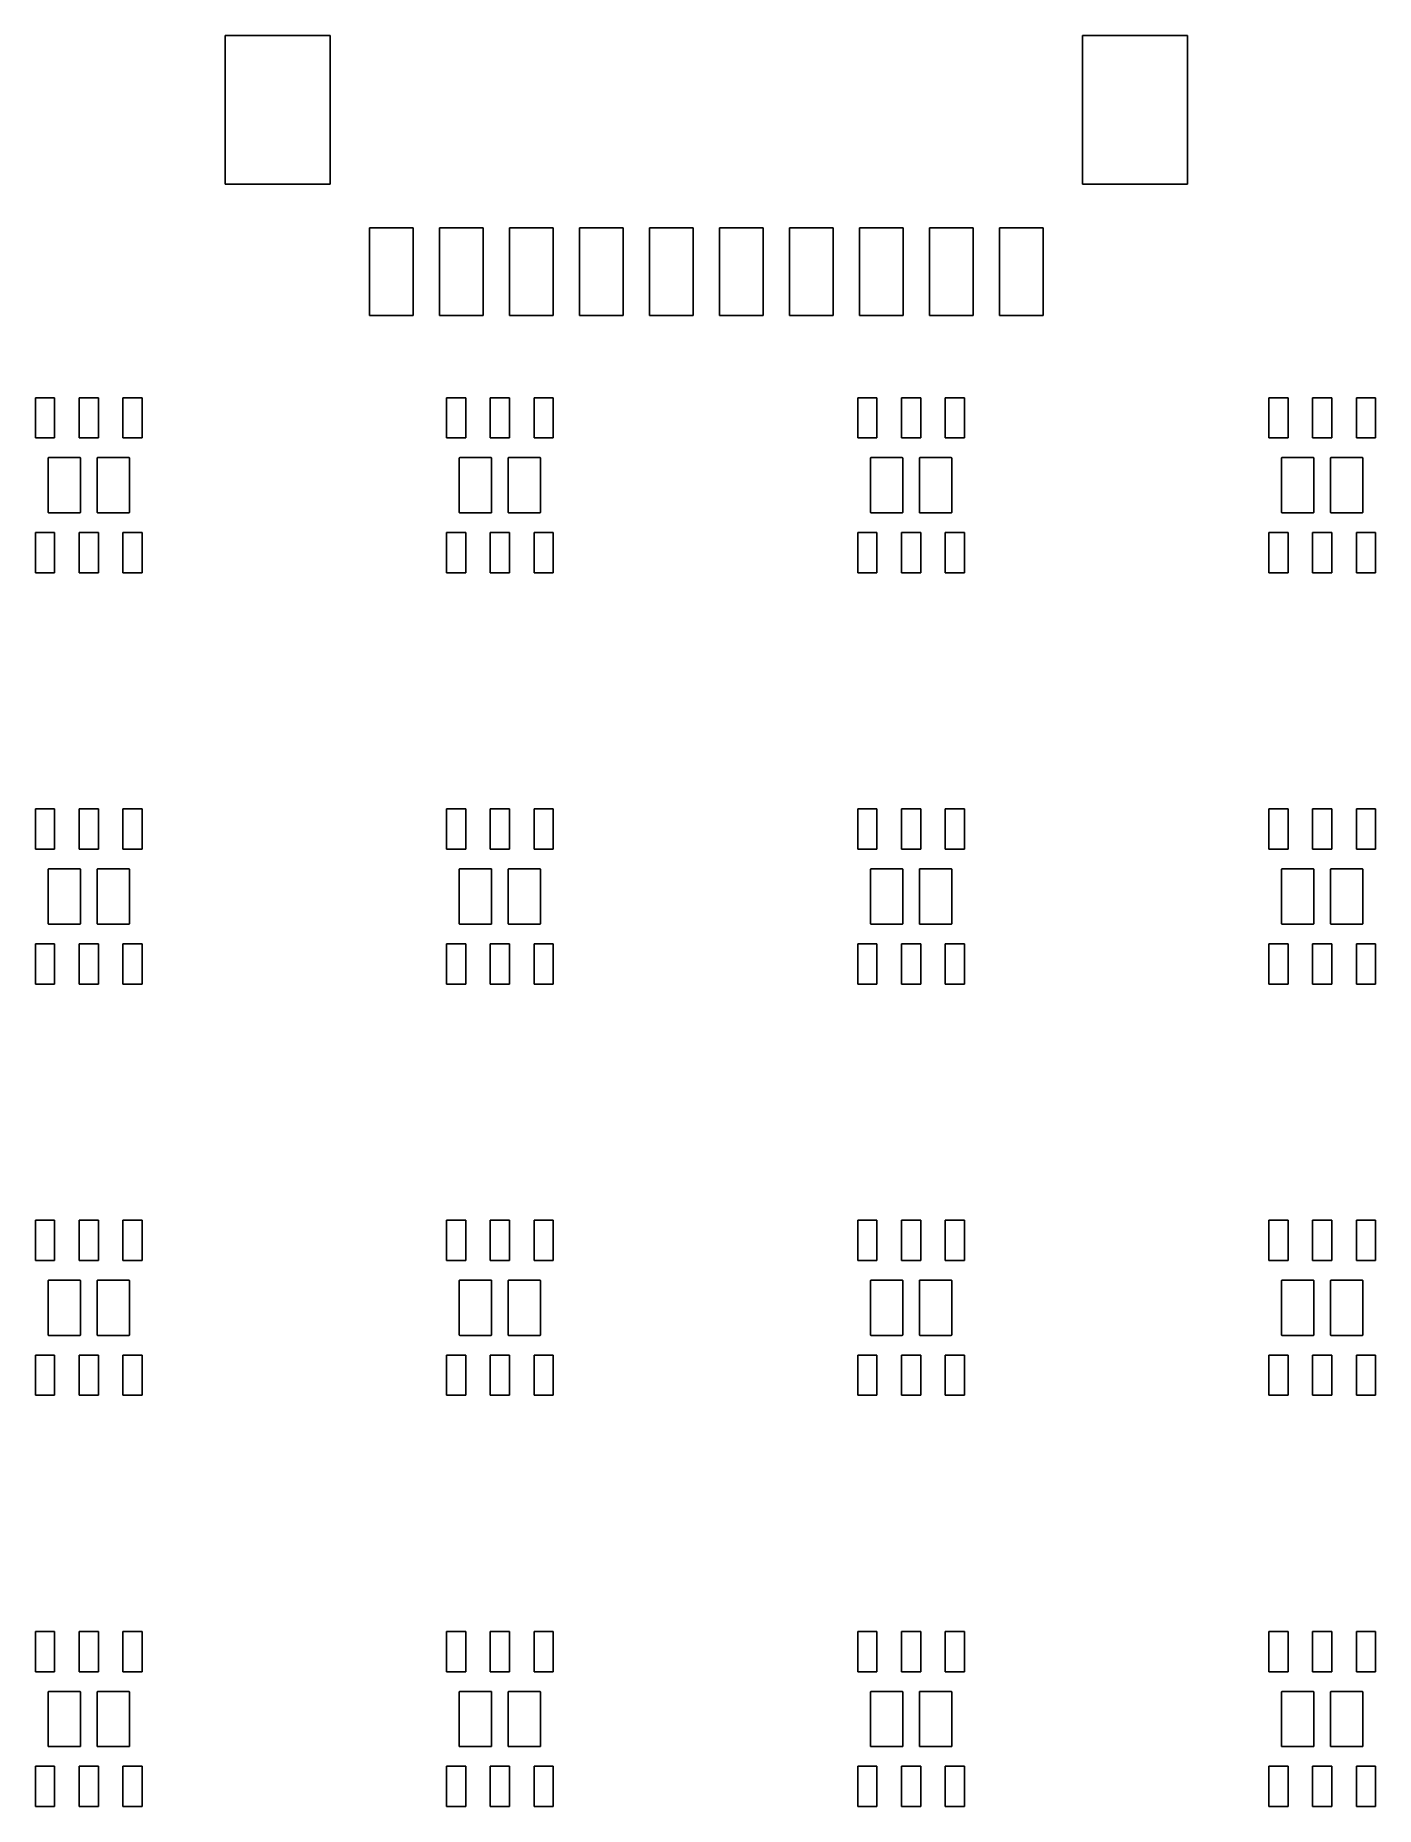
# Model space of a CAD drawing. Header units: inches. Extents: x 4.994 to 5.597, y -4.396 to -3.599.
import ezdxf

# ---------------------------------------------------------------- set-up
doc = ezdxf.new("R2010")
doc.units = ezdxf.units.IN
doc.header["$MEASUREMENT"] = 0
doc.layers.add('BLACK', color=250, linetype='CONTINUOUS')

msp = doc.modelspace()

# ---------------------------------------------------------------- linework, layer by layer
at = {"layer": 'BLACK', "linetype": 'CONTINUOUS'}
for p, q in [((5.07913, -3.66575), (5.07913, -3.59882)), ((5.07913, -3.59882), (5.12638, -3.59882)), ((5.12638, -3.59882), (5.12638, -3.66575)), ((5.46496, -3.66575), (5.46496, -3.59882)), ((5.46496, -3.59882), (5.5122, -3.59882)), ((5.5122, -3.59882), (5.5122, -3.66575)), ((5.12638, -3.66575), (5.07913, -3.66575)), ((5.5122, -3.66575), (5.46496, -3.66575)), ((5.14409, -3.7248), (5.14409, -3.68543)), ((5.14409, -3.68543), (5.16378, -3.68543)), ((5.16378, -3.68543), (5.16378, -3.7248)), ((5.17559, -3.7248), (5.17559, -3.68543)), ((5.17559, -3.68543), (5.19528, -3.68543)), ((5.19528, -3.68543), (5.19528, -3.7248)), ((5.20709, -3.7248), (5.20709, -3.68543)), ((5.20709, -3.68543), (5.22677, -3.68543)), ((5.22677, -3.68543), (5.22677, -3.7248)), ((5.23858, -3.7248), (5.23858, -3.68543)), ((5.23858, -3.68543), (5.25827, -3.68543)), ((5.25827, -3.68543), (5.25827, -3.7248)), ((5.27008, -3.7248), (5.27008, -3.68543)), ((5.27008, -3.68543), (5.28976, -3.68543)), ((5.28976, -3.68543), (5.28976, -3.7248)), ((5.30157, -3.7248), (5.30157, -3.68543)), ((5.30157, -3.68543), (5.32126, -3.68543)), ((5.32126, -3.68543), (5.32126, -3.7248)), ((5.33307, -3.7248), (5.33307, -3.68543)), ((5.33307, -3.68543), (5.35276, -3.68543)), ((5.35276, -3.68543), (5.35276, -3.7248)), ((5.36457, -3.7248), (5.36457, -3.68543)), ((5.36457, -3.68543), (5.38425, -3.68543)), ((5.38425, -3.68543), (5.38425, -3.7248)), ((5.39606, -3.7248), (5.39606, -3.68543)), ((5.39606, -3.68543), (5.41575, -3.68543)), ((5.41575, -3.68543), (5.41575, -3.7248)), ((5.42756, -3.7248), (5.42756, -3.68543)), ((5.42756, -3.68543), (5.44724, -3.68543)), ((5.44724, -3.68543), (5.44724, -3.7248)), ((5.16378, -3.7248), (5.14409, -3.7248)), ((5.19528, -3.7248), (5.17559, -3.7248)), ((5.22677, -3.7248), (5.20709, -3.7248)), ((5.25827, -3.7248), (5.23858, -3.7248)), ((5.28976, -3.7248), (5.27008, -3.7248)), ((5.32126, -3.7248), (5.30157, -3.7248)), ((5.35276, -3.7248), (5.33307, -3.7248)), ((5.38425, -3.7248), (5.36457, -3.7248)), ((5.41575, -3.7248), (5.39606, -3.7248)), ((5.44724, -3.7248), (5.42756, -3.7248)), ((4.9937, -3.77992), (4.9937, -3.76181)), ((4.9937, -3.76181), (5.00236, -3.76181)), ((5.00236, -3.76181), (5.00236, -3.77992)), ((5.01339, -3.77992), (5.01339, -3.76181)), ((5.01339, -3.76181), (5.02205, -3.76181)), ((5.02205, -3.76181), (5.02205, -3.77992)), ((5.03307, -3.77992), (5.03307, -3.76181)), ((5.03307, -3.76181), (5.04173, -3.76181)), ((5.04173, -3.76181), (5.04173, -3.77992)), ((5.17874, -3.77992), (5.17874, -3.76181)), ((5.17874, -3.76181), (5.1874, -3.76181)), ((5.1874, -3.76181), (5.1874, -3.77992)), ((5.19843, -3.77992), (5.19843, -3.76181)), ((5.19843, -3.76181), (5.20709, -3.76181)), ((5.20709, -3.76181), (5.20709, -3.77992)), ((5.21811, -3.77992), (5.21811, -3.76181)), ((5.21811, -3.76181), (5.22677, -3.76181)), ((5.22677, -3.76181), (5.22677, -3.77992)), ((5.36378, -3.77992), (5.36378, -3.76181)), ((5.36378, -3.76181), (5.37244, -3.76181)), ((5.37244, -3.76181), (5.37244, -3.77992)), ((5.38346, -3.77992), (5.38346, -3.76181)), ((5.38346, -3.76181), (5.39213, -3.76181)), ((5.39213, -3.76181), (5.39213, -3.77992)), ((5.40315, -3.77992), (5.40315, -3.76181)), ((5.40315, -3.76181), (5.41181, -3.76181)), ((5.41181, -3.76181), (5.41181, -3.77992)), ((5.54882, -3.77992), (5.54882, -3.76181)), ((5.54882, -3.76181), (5.55748, -3.76181)), ((5.55748, -3.76181), (5.55748, -3.77992)), ((5.5685, -3.77992), (5.5685, -3.76181)), ((5.5685, -3.76181), (5.57717, -3.76181)), ((5.57717, -3.76181), (5.57717, -3.77992)), ((5.58819, -3.77992), (5.58819, -3.76181)), ((5.58819, -3.76181), (5.59685, -3.76181)), ((5.59685, -3.76181), (5.59685, -3.77992)), ((5.00236, -3.77992), (4.9937, -3.77992)), ((5.02205, -3.77992), (5.01339, -3.77992)), ((5.04173, -3.77992), (5.03307, -3.77992)), ((5.1874, -3.77992), (5.17874, -3.77992)), ((5.20709, -3.77992), (5.19843, -3.77992)), ((5.22677, -3.77992), (5.21811, -3.77992)), ((5.37244, -3.77992), (5.36378, -3.77992)), ((5.39213, -3.77992), (5.38346, -3.77992)), ((5.41181, -3.77992), (5.40315, -3.77992)), ((5.55748, -3.77992), (5.54882, -3.77992)), ((5.57717, -3.77992), (5.5685, -3.77992)), ((5.59685, -3.77992), (5.58819, -3.77992)), ((4.99941, -3.78898), (4.99942, -3.7889)), ((4.99941, -3.81339), (4.99941, -3.78898)), ((4.99942, -3.7889), (4.99953, -3.78879)), ((4.99953, -3.78879), (4.99961, -3.78878)), ((4.99961, -3.78878), (5.01378, -3.78878)), ((5.01378, -3.78878), (5.01385, -3.78879)), ((5.01385, -3.78879), (5.01396, -3.7889)), ((5.01396, -3.7889), (5.01398, -3.78898)), ((5.01398, -3.78898), (5.01398, -3.81339)), ((5.02146, -3.78898), (5.02147, -3.7889)), ((5.02146, -3.81339), (5.02146, -3.78898)), ((5.02147, -3.7889), (5.02158, -3.78879)), ((5.02158, -3.78879), (5.02165, -3.78878)), ((5.02165, -3.78878), (5.03583, -3.78878)), ((5.03583, -3.78878), (5.0359, -3.78879)), ((5.0359, -3.78879), (5.03601, -3.7889)), ((5.03601, -3.7889), (5.03602, -3.78898)), ((5.03602, -3.78898), (5.03602, -3.81339)), ((5.18445, -3.78898), (5.18446, -3.7889)), ((5.18445, -3.81339), (5.18445, -3.78898)), ((5.18446, -3.7889), (5.18457, -3.78879)), ((5.18457, -3.78879), (5.18465, -3.78878)), ((5.18465, -3.78878), (5.19882, -3.78878)), ((5.19882, -3.78878), (5.19889, -3.78879)), ((5.19889, -3.78879), (5.199, -3.7889)), ((5.199, -3.7889), (5.19902, -3.78898)), ((5.19902, -3.78898), (5.19902, -3.81339)), ((5.2065, -3.78898), (5.20651, -3.7889)), ((5.2065, -3.81339), (5.2065, -3.78898)), ((5.20651, -3.7889), (5.20662, -3.78879)), ((5.20662, -3.78879), (5.20669, -3.78878)), ((5.20669, -3.78878), (5.22087, -3.78878)), ((5.22087, -3.78878), (5.22094, -3.78879)), ((5.22094, -3.78879), (5.22105, -3.7889)), ((5.22105, -3.7889), (5.22106, -3.78898)), ((5.22106, -3.78898), (5.22106, -3.81339)), ((5.36949, -3.78898), (5.3695, -3.7889)), ((5.36949, -3.81339), (5.36949, -3.78898)), ((5.3695, -3.7889), (5.36961, -3.78879)), ((5.36961, -3.78879), (5.36969, -3.78878)), ((5.36969, -3.78878), (5.38386, -3.78878)), ((5.38386, -3.78878), (5.38393, -3.78879)), ((5.38393, -3.78879), (5.38404, -3.7889)), ((5.38404, -3.7889), (5.38406, -3.78898)), ((5.38406, -3.78898), (5.38406, -3.81339)), ((5.39154, -3.78898), (5.39155, -3.7889)), ((5.39154, -3.81339), (5.39154, -3.78898)), ((5.39155, -3.7889), (5.39166, -3.78879)), ((5.39166, -3.78879), (5.39173, -3.78878)), ((5.39173, -3.78878), (5.40591, -3.78878)), ((5.40591, -3.78878), (5.40598, -3.78879)), ((5.40598, -3.78879), (5.40609, -3.7889)), ((5.40609, -3.7889), (5.4061, -3.78898)), ((5.4061, -3.78898), (5.4061, -3.81339)), ((5.55453, -3.78898), (5.55454, -3.7889)), ((5.55453, -3.81339), (5.55453, -3.78898)), ((5.55454, -3.7889), (5.55465, -3.78879)), ((5.55465, -3.78879), (5.55472, -3.78878)), ((5.55472, -3.78878), (5.5689, -3.78878)), ((5.5689, -3.78878), (5.56897, -3.78879)), ((5.56897, -3.78879), (5.56908, -3.7889)), ((5.56908, -3.7889), (5.56909, -3.78898)), ((5.56909, -3.78898), (5.56909, -3.81339)), ((5.57657, -3.78898), (5.57659, -3.7889)), ((5.57657, -3.81339), (5.57657, -3.78898)), ((5.57659, -3.7889), (5.5767, -3.78879)), ((5.5767, -3.78879), (5.57677, -3.78878)), ((5.57677, -3.78878), (5.59094, -3.78878)), ((5.59094, -3.78878), (5.59102, -3.78879)), ((5.59102, -3.78879), (5.59113, -3.7889)), ((5.59113, -3.7889), (5.59114, -3.78898)), ((5.59114, -3.78898), (5.59114, -3.81339)), ((4.99942, -3.81346), (4.99941, -3.81339)), ((4.99953, -3.81357), (4.99942, -3.81346)), ((4.99961, -3.81358), (4.99953, -3.81357)), ((5.01378, -3.81358), (4.99961, -3.81358)), ((5.01385, -3.81357), (5.01378, -3.81358)), ((5.01396, -3.81346), (5.01385, -3.81357)), ((5.01398, -3.81339), (5.01396, -3.81346)), ((5.02147, -3.81346), (5.02146, -3.81339)), ((5.02158, -3.81357), (5.02147, -3.81346)), ((5.02165, -3.81358), (5.02158, -3.81357)), ((5.03583, -3.81358), (5.02165, -3.81358)), ((5.0359, -3.81357), (5.03583, -3.81358)), ((5.03601, -3.81346), (5.0359, -3.81357)), ((5.03602, -3.81339), (5.03601, -3.81346)), ((5.18446, -3.81346), (5.18445, -3.81339)), ((5.18457, -3.81357), (5.18446, -3.81346)), ((5.18465, -3.81358), (5.18457, -3.81357)), ((5.19882, -3.81358), (5.18465, -3.81358)), ((5.19889, -3.81357), (5.19882, -3.81358)), ((5.199, -3.81346), (5.19889, -3.81357)), ((5.19902, -3.81339), (5.199, -3.81346)), ((5.20651, -3.81346), (5.2065, -3.81339)), ((5.20662, -3.81357), (5.20651, -3.81346)), ((5.20669, -3.81358), (5.20662, -3.81357)), ((5.22087, -3.81358), (5.20669, -3.81358)), ((5.22094, -3.81357), (5.22087, -3.81358)), ((5.22105, -3.81346), (5.22094, -3.81357)), ((5.22106, -3.81339), (5.22105, -3.81346)), ((5.3695, -3.81346), (5.36949, -3.81339)), ((5.36961, -3.81357), (5.3695, -3.81346)), ((5.36969, -3.81358), (5.36961, -3.81357)), ((5.38386, -3.81358), (5.36969, -3.81358)), ((5.38393, -3.81357), (5.38386, -3.81358)), ((5.38404, -3.81346), (5.38393, -3.81357)), ((5.38406, -3.81339), (5.38404, -3.81346)), ((5.39155, -3.81346), (5.39154, -3.81339)), ((5.39166, -3.81357), (5.39155, -3.81346)), ((5.39173, -3.81358), (5.39166, -3.81357)), ((5.40591, -3.81358), (5.39173, -3.81358)), ((5.40598, -3.81357), (5.40591, -3.81358)), ((5.40609, -3.81346), (5.40598, -3.81357)), ((5.4061, -3.81339), (5.40609, -3.81346)), ((5.55454, -3.81346), (5.55453, -3.81339)), ((5.55465, -3.81357), (5.55454, -3.81346)), ((5.55472, -3.81358), (5.55465, -3.81357)), ((5.5689, -3.81358), (5.55472, -3.81358)), ((5.56897, -3.81357), (5.5689, -3.81358)), ((5.56908, -3.81346), (5.56897, -3.81357)), ((5.56909, -3.81339), (5.56908, -3.81346)), ((5.57659, -3.81346), (5.57657, -3.81339)), ((5.5767, -3.81357), (5.57659, -3.81346)), ((5.57677, -3.81358), (5.5767, -3.81357)), ((5.59094, -3.81358), (5.57677, -3.81358)), ((5.59102, -3.81357), (5.59094, -3.81358)), ((5.59113, -3.81346), (5.59102, -3.81357)), ((5.59114, -3.81339), (5.59113, -3.81346)), ((4.9937, -3.84055), (4.9937, -3.82244)), ((4.9937, -3.82244), (5.00236, -3.82244)), ((5.00236, -3.82244), (5.00236, -3.84055)), ((5.01339, -3.84055), (5.01339, -3.82244)), ((5.01339, -3.82244), (5.02205, -3.82244)), ((5.02205, -3.82244), (5.02205, -3.84055)), ((5.03307, -3.84055), (5.03307, -3.82244)), ((5.03307, -3.82244), (5.04173, -3.82244)), ((5.04173, -3.82244), (5.04173, -3.84055)), ((5.17874, -3.84055), (5.17874, -3.82244)), ((5.17874, -3.82244), (5.1874, -3.82244)), ((5.1874, -3.82244), (5.1874, -3.84055)), ((5.19843, -3.84055), (5.19843, -3.82244)), ((5.19843, -3.82244), (5.20709, -3.82244)), ((5.20709, -3.82244), (5.20709, -3.84055)), ((5.21811, -3.84055), (5.21811, -3.82244)), ((5.21811, -3.82244), (5.22677, -3.82244)), ((5.22677, -3.82244), (5.22677, -3.84055)), ((5.36378, -3.84055), (5.36378, -3.82244)), ((5.36378, -3.82244), (5.37244, -3.82244)), ((5.37244, -3.82244), (5.37244, -3.84055)), ((5.38346, -3.84055), (5.38346, -3.82244)), ((5.38346, -3.82244), (5.39213, -3.82244)), ((5.39213, -3.82244), (5.39213, -3.84055)), ((5.40315, -3.84055), (5.40315, -3.82244)), ((5.40315, -3.82244), (5.41181, -3.82244)), ((5.41181, -3.82244), (5.41181, -3.84055)), ((5.54882, -3.84055), (5.54882, -3.82244)), ((5.54882, -3.82244), (5.55748, -3.82244)), ((5.55748, -3.82244), (5.55748, -3.84055)), ((5.5685, -3.84055), (5.5685, -3.82244)), ((5.5685, -3.82244), (5.57717, -3.82244)), ((5.57717, -3.82244), (5.57717, -3.84055)), ((5.58819, -3.84055), (5.58819, -3.82244)), ((5.58819, -3.82244), (5.59685, -3.82244)), ((5.59685, -3.82244), (5.59685, -3.84055)), ((5.00236, -3.84055), (4.9937, -3.84055)), ((5.02205, -3.84055), (5.01339, -3.84055)), ((5.04173, -3.84055), (5.03307, -3.84055)), ((5.1874, -3.84055), (5.17874, -3.84055)), ((5.20709, -3.84055), (5.19843, -3.84055)), ((5.22677, -3.84055), (5.21811, -3.84055)), ((5.37244, -3.84055), (5.36378, -3.84055)), ((5.39213, -3.84055), (5.38346, -3.84055)), ((5.41181, -3.84055), (5.40315, -3.84055)), ((5.55748, -3.84055), (5.54882, -3.84055)), ((5.57717, -3.84055), (5.5685, -3.84055)), ((5.59685, -3.84055), (5.58819, -3.84055)), ((4.9937, -3.96496), (4.9937, -3.94685)), ((4.9937, -3.94685), (5.00236, -3.94685)), ((5.00236, -3.94685), (5.00236, -3.96496)), ((5.01339, -3.96496), (5.01339, -3.94685)), ((5.01339, -3.94685), (5.02205, -3.94685)), ((5.02205, -3.94685), (5.02205, -3.96496)), ((5.03307, -3.96496), (5.03307, -3.94685)), ((5.03307, -3.94685), (5.04173, -3.94685)), ((5.04173, -3.94685), (5.04173, -3.96496)), ((5.17874, -3.96496), (5.17874, -3.94685)), ((5.17874, -3.94685), (5.1874, -3.94685)), ((5.1874, -3.94685), (5.1874, -3.96496)), ((5.19843, -3.96496), (5.19843, -3.94685)), ((5.19843, -3.94685), (5.20709, -3.94685)), ((5.20709, -3.94685), (5.20709, -3.96496)), ((5.21811, -3.96496), (5.21811, -3.94685)), ((5.21811, -3.94685), (5.22677, -3.94685)), ((5.22677, -3.94685), (5.22677, -3.96496)), ((5.36378, -3.96496), (5.36378, -3.94685)), ((5.36378, -3.94685), (5.37244, -3.94685)), ((5.37244, -3.94685), (5.37244, -3.96496)), ((5.38346, -3.96496), (5.38346, -3.94685)), ((5.38346, -3.94685), (5.39213, -3.94685)), ((5.39213, -3.94685), (5.39213, -3.96496)), ((5.40315, -3.96496), (5.40315, -3.94685)), ((5.40315, -3.94685), (5.41181, -3.94685)), ((5.41181, -3.94685), (5.41181, -3.96496)), ((5.54882, -3.96496), (5.54882, -3.94685)), ((5.54882, -3.94685), (5.55748, -3.94685)), ((5.55748, -3.94685), (5.55748, -3.96496)), ((5.5685, -3.96496), (5.5685, -3.94685)), ((5.5685, -3.94685), (5.57717, -3.94685)), ((5.57717, -3.94685), (5.57717, -3.96496)), ((5.58819, -3.96496), (5.58819, -3.94685)), ((5.58819, -3.94685), (5.59685, -3.94685)), ((5.59685, -3.94685), (5.59685, -3.96496)), ((5.00236, -3.96496), (4.9937, -3.96496)), ((5.02205, -3.96496), (5.01339, -3.96496)), ((5.04173, -3.96496), (5.03307, -3.96496)), ((5.1874, -3.96496), (5.17874, -3.96496)), ((5.20709, -3.96496), (5.19843, -3.96496)), ((5.22677, -3.96496), (5.21811, -3.96496)), ((5.37244, -3.96496), (5.36378, -3.96496)), ((5.39213, -3.96496), (5.38346, -3.96496)), ((5.41181, -3.96496), (5.40315, -3.96496)), ((5.55748, -3.96496), (5.54882, -3.96496)), ((5.57717, -3.96496), (5.5685, -3.96496)), ((5.59685, -3.96496), (5.58819, -3.96496)), ((4.99941, -3.97402), (4.99942, -3.97394)), ((4.99941, -3.99843), (4.99941, -3.97402)), ((4.99942, -3.97394), (4.99953, -3.97383)), ((4.99953, -3.97383), (4.99961, -3.97382)), ((4.99961, -3.97382), (5.01378, -3.97382)), ((5.01378, -3.97382), (5.01385, -3.97383)), ((5.01385, -3.97383), (5.01396, -3.97394)), ((5.01396, -3.97394), (5.01398, -3.97402)), ((5.01398, -3.97402), (5.01398, -3.99843)), ((5.02146, -3.97402), (5.02147, -3.97394)), ((5.02146, -3.99843), (5.02146, -3.97402)), ((5.02147, -3.97394), (5.02158, -3.97383)), ((5.02158, -3.97383), (5.02165, -3.97382)), ((5.02165, -3.97382), (5.03583, -3.97382)), ((5.03583, -3.97382), (5.0359, -3.97383)), ((5.0359, -3.97383), (5.03601, -3.97394)), ((5.03601, -3.97394), (5.03602, -3.97402)), ((5.03602, -3.97402), (5.03602, -3.99843)), ((5.18445, -3.97402), (5.18446, -3.97394)), ((5.18445, -3.99843), (5.18445, -3.97402)), ((5.18446, -3.97394), (5.18457, -3.97383)), ((5.18457, -3.97383), (5.18465, -3.97382)), ((5.18465, -3.97382), (5.19882, -3.97382)), ((5.19882, -3.97382), (5.19889, -3.97383)), ((5.19889, -3.97383), (5.199, -3.97394)), ((5.199, -3.97394), (5.19902, -3.97402)), ((5.19902, -3.97402), (5.19902, -3.99843)), ((5.2065, -3.97402), (5.20651, -3.97394)), ((5.2065, -3.99843), (5.2065, -3.97402)), ((5.20651, -3.97394), (5.20662, -3.97383)), ((5.20662, -3.97383), (5.20669, -3.97382)), ((5.20669, -3.97382), (5.22087, -3.97382)), ((5.22087, -3.97382), (5.22094, -3.97383)), ((5.22094, -3.97383), (5.22105, -3.97394)), ((5.22105, -3.97394), (5.22106, -3.97402)), ((5.22106, -3.97402), (5.22106, -3.99843)), ((5.36949, -3.97402), (5.3695, -3.97394)), ((5.36949, -3.99843), (5.36949, -3.97402)), ((5.3695, -3.97394), (5.36961, -3.97383)), ((5.36961, -3.97383), (5.36969, -3.97382)), ((5.36969, -3.97382), (5.38386, -3.97382)), ((5.38386, -3.97382), (5.38393, -3.97383)), ((5.38393, -3.97383), (5.38404, -3.97394)), ((5.38404, -3.97394), (5.38406, -3.97402)), ((5.38406, -3.97402), (5.38406, -3.99843)), ((5.39154, -3.97402), (5.39155, -3.97394)), ((5.39154, -3.99843), (5.39154, -3.97402)), ((5.39155, -3.97394), (5.39166, -3.97383)), ((5.39166, -3.97383), (5.39173, -3.97382)), ((5.39173, -3.97382), (5.40591, -3.97382)), ((5.40591, -3.97382), (5.40598, -3.97383)), ((5.40598, -3.97383), (5.40609, -3.97394)), ((5.40609, -3.97394), (5.4061, -3.97402)), ((5.4061, -3.97402), (5.4061, -3.99843)), ((5.55453, -3.97402), (5.55454, -3.97394)), ((5.55453, -3.99843), (5.55453, -3.97402)), ((5.55454, -3.97394), (5.55465, -3.97383)), ((5.55465, -3.97383), (5.55472, -3.97382)), ((5.55472, -3.97382), (5.5689, -3.97382)), ((5.5689, -3.97382), (5.56897, -3.97383)), ((5.56897, -3.97383), (5.56908, -3.97394)), ((5.56908, -3.97394), (5.56909, -3.97402)), ((5.56909, -3.97402), (5.56909, -3.99843)), ((5.57657, -3.97402), (5.57659, -3.97394)), ((5.57657, -3.99843), (5.57657, -3.97402)), ((5.57659, -3.97394), (5.5767, -3.97383)), ((5.5767, -3.97383), (5.57677, -3.97382)), ((5.57677, -3.97382), (5.59094, -3.97382)), ((5.59094, -3.97382), (5.59102, -3.97383)), ((5.59102, -3.97383), (5.59113, -3.97394)), ((5.59113, -3.97394), (5.59114, -3.97402)), ((5.59114, -3.97402), (5.59114, -3.99843)), ((4.99942, -3.9985), (4.99941, -3.99843)), ((4.99953, -3.99861), (4.99942, -3.9985)), ((4.99961, -3.99862), (4.99953, -3.99861)), ((5.01378, -3.99862), (4.99961, -3.99862)), ((5.01385, -3.99861), (5.01378, -3.99862)), ((5.01396, -3.9985), (5.01385, -3.99861)), ((5.01398, -3.99843), (5.01396, -3.9985)), ((5.02147, -3.9985), (5.02146, -3.99843)), ((5.02158, -3.99861), (5.02147, -3.9985)), ((5.02165, -3.99862), (5.02158, -3.99861)), ((5.03583, -3.99862), (5.02165, -3.99862)), ((5.0359, -3.99861), (5.03583, -3.99862)), ((5.03601, -3.9985), (5.0359, -3.99861)), ((5.03602, -3.99843), (5.03601, -3.9985)), ((5.18446, -3.9985), (5.18445, -3.99843)), ((5.18457, -3.99861), (5.18446, -3.9985)), ((5.18465, -3.99862), (5.18457, -3.99861)), ((5.19882, -3.99862), (5.18465, -3.99862)), ((5.19889, -3.99861), (5.19882, -3.99862)), ((5.199, -3.9985), (5.19889, -3.99861)), ((5.19902, -3.99843), (5.199, -3.9985)), ((5.20651, -3.9985), (5.2065, -3.99843)), ((5.20662, -3.99861), (5.20651, -3.9985)), ((5.20669, -3.99862), (5.20662, -3.99861)), ((5.22087, -3.99862), (5.20669, -3.99862)), ((5.22094, -3.99861), (5.22087, -3.99862)), ((5.22105, -3.9985), (5.22094, -3.99861)), ((5.22106, -3.99843), (5.22105, -3.9985)), ((5.3695, -3.9985), (5.36949, -3.99843)), ((5.36961, -3.99861), (5.3695, -3.9985)), ((5.36969, -3.99862), (5.36961, -3.99861)), ((5.38386, -3.99862), (5.36969, -3.99862)), ((5.38393, -3.99861), (5.38386, -3.99862)), ((5.38404, -3.9985), (5.38393, -3.99861)), ((5.38406, -3.99843), (5.38404, -3.9985)), ((5.39155, -3.9985), (5.39154, -3.99843)), ((5.39166, -3.99861), (5.39155, -3.9985)), ((5.39173, -3.99862), (5.39166, -3.99861)), ((5.40591, -3.99862), (5.39173, -3.99862)), ((5.40598, -3.99861), (5.40591, -3.99862)), ((5.40609, -3.9985), (5.40598, -3.99861)), ((5.4061, -3.99843), (5.40609, -3.9985)), ((5.55454, -3.9985), (5.55453, -3.99843)), ((5.55465, -3.99861), (5.55454, -3.9985)), ((5.55472, -3.99862), (5.55465, -3.99861)), ((5.5689, -3.99862), (5.55472, -3.99862)), ((5.56897, -3.99861), (5.5689, -3.99862)), ((5.56908, -3.9985), (5.56897, -3.99861)), ((5.56909, -3.99843), (5.56908, -3.9985)), ((5.57659, -3.9985), (5.57657, -3.99843)), ((5.5767, -3.99861), (5.57659, -3.9985)), ((5.57677, -3.99862), (5.5767, -3.99861)), ((5.59094, -3.99862), (5.57677, -3.99862)), ((5.59102, -3.99861), (5.59094, -3.99862)), ((5.59113, -3.9985), (5.59102, -3.99861)), ((5.59114, -3.99843), (5.59113, -3.9985)), ((4.9937, -4.02559), (4.9937, -4.00748)), ((4.9937, -4.00748), (5.00236, -4.00748)), ((5.00236, -4.00748), (5.00236, -4.02559)), ((5.01339, -4.02559), (5.01339, -4.00748)), ((5.01339, -4.00748), (5.02205, -4.00748)), ((5.02205, -4.00748), (5.02205, -4.02559)), ((5.03307, -4.02559), (5.03307, -4.00748)), ((5.03307, -4.00748), (5.04173, -4.00748)), ((5.04173, -4.00748), (5.04173, -4.02559)), ((5.17874, -4.02559), (5.17874, -4.00748)), ((5.17874, -4.00748), (5.1874, -4.00748)), ((5.1874, -4.00748), (5.1874, -4.02559)), ((5.19843, -4.02559), (5.19843, -4.00748)), ((5.19843, -4.00748), (5.20709, -4.00748)), ((5.20709, -4.00748), (5.20709, -4.02559)), ((5.21811, -4.02559), (5.21811, -4.00748)), ((5.21811, -4.00748), (5.22677, -4.00748)), ((5.22677, -4.00748), (5.22677, -4.02559)), ((5.36378, -4.02559), (5.36378, -4.00748)), ((5.36378, -4.00748), (5.37244, -4.00748)), ((5.37244, -4.00748), (5.37244, -4.02559)), ((5.38346, -4.02559), (5.38346, -4.00748)), ((5.38346, -4.00748), (5.39213, -4.00748)), ((5.39213, -4.00748), (5.39213, -4.02559)), ((5.40315, -4.02559), (5.40315, -4.00748)), ((5.40315, -4.00748), (5.41181, -4.00748)), ((5.41181, -4.00748), (5.41181, -4.02559)), ((5.54882, -4.02559), (5.54882, -4.00748)), ((5.54882, -4.00748), (5.55748, -4.00748)), ((5.55748, -4.00748), (5.55748, -4.02559)), ((5.5685, -4.02559), (5.5685, -4.00748)), ((5.5685, -4.00748), (5.57717, -4.00748)), ((5.57717, -4.00748), (5.57717, -4.02559)), ((5.58819, -4.02559), (5.58819, -4.00748)), ((5.58819, -4.00748), (5.59685, -4.00748)), ((5.59685, -4.00748), (5.59685, -4.02559)), ((5.00236, -4.02559), (4.9937, -4.02559)), ((5.02205, -4.02559), (5.01339, -4.02559)), ((5.04173, -4.02559), (5.03307, -4.02559)), ((5.1874, -4.02559), (5.17874, -4.02559)), ((5.20709, -4.02559), (5.19843, -4.02559)), ((5.22677, -4.02559), (5.21811, -4.02559)), ((5.37244, -4.02559), (5.36378, -4.02559)), ((5.39213, -4.02559), (5.38346, -4.02559)), ((5.41181, -4.02559), (5.40315, -4.02559)), ((5.55748, -4.02559), (5.54882, -4.02559)), ((5.57717, -4.02559), (5.5685, -4.02559)), ((5.59685, -4.02559), (5.58819, -4.02559)), ((4.9937, -4.15), (4.9937, -4.13189)), ((4.9937, -4.13189), (5.00236, -4.13189)), ((5.00236, -4.13189), (5.00236, -4.15)), ((5.01339, -4.15), (5.01339, -4.13189)), ((5.01339, -4.13189), (5.02205, -4.13189)), ((5.02205, -4.13189), (5.02205, -4.15)), ((5.03307, -4.15), (5.03307, -4.13189)), ((5.03307, -4.13189), (5.04173, -4.13189)), ((5.04173, -4.13189), (5.04173, -4.15)), ((5.17874, -4.15), (5.17874, -4.13189)), ((5.17874, -4.13189), (5.1874, -4.13189)), ((5.1874, -4.13189), (5.1874, -4.15)), ((5.19843, -4.15), (5.19843, -4.13189)), ((5.19843, -4.13189), (5.20709, -4.13189)), ((5.20709, -4.13189), (5.20709, -4.15)), ((5.21811, -4.15), (5.21811, -4.13189)), ((5.21811, -4.13189), (5.22677, -4.13189)), ((5.22677, -4.13189), (5.22677, -4.15)), ((5.36378, -4.15), (5.36378, -4.13189)), ((5.36378, -4.13189), (5.37244, -4.13189)), ((5.37244, -4.13189), (5.37244, -4.15)), ((5.38346, -4.15), (5.38346, -4.13189)), ((5.38346, -4.13189), (5.39213, -4.13189)), ((5.39213, -4.13189), (5.39213, -4.15)), ((5.40315, -4.15), (5.40315, -4.13189)), ((5.40315, -4.13189), (5.41181, -4.13189)), ((5.41181, -4.13189), (5.41181, -4.15)), ((5.54882, -4.15), (5.54882, -4.13189)), ((5.54882, -4.13189), (5.55748, -4.13189)), ((5.55748, -4.13189), (5.55748, -4.15)), ((5.5685, -4.15), (5.5685, -4.13189)), ((5.5685, -4.13189), (5.57717, -4.13189)), ((5.57717, -4.13189), (5.57717, -4.15)), ((5.58819, -4.15), (5.58819, -4.13189)), ((5.58819, -4.13189), (5.59685, -4.13189)), ((5.59685, -4.13189), (5.59685, -4.15)), ((5.00236, -4.15), (4.9937, -4.15)), ((5.02205, -4.15), (5.01339, -4.15)), ((5.04173, -4.15), (5.03307, -4.15)), ((5.1874, -4.15), (5.17874, -4.15)), ((5.20709, -4.15), (5.19843, -4.15)), ((5.22677, -4.15), (5.21811, -4.15)), ((5.37244, -4.15), (5.36378, -4.15)), ((5.39213, -4.15), (5.38346, -4.15)), ((5.41181, -4.15), (5.40315, -4.15)), ((5.55748, -4.15), (5.54882, -4.15)), ((5.57717, -4.15), (5.5685, -4.15)), ((5.59685, -4.15), (5.58819, -4.15)), ((4.99941, -4.15906), (4.99942, -4.15898)), ((4.99941, -4.18346), (4.99941, -4.15906)), ((4.99942, -4.15898), (4.99953, -4.15887)), ((4.99953, -4.15887), (4.99961, -4.15886)), ((4.99961, -4.15886), (5.01378, -4.15886)), ((5.01378, -4.15886), (5.01385, -4.15887)), ((5.01385, -4.15887), (5.01396, -4.15898)), ((5.01396, -4.15898), (5.01398, -4.15906)), ((5.01398, -4.15906), (5.01398, -4.18346)), ((5.02146, -4.15906), (5.02147, -4.15898)), ((5.02146, -4.18346), (5.02146, -4.15906)), ((5.02147, -4.15898), (5.02158, -4.15887)), ((5.02158, -4.15887), (5.02165, -4.15886)), ((5.02165, -4.15886), (5.03583, -4.15886)), ((5.03583, -4.15886), (5.0359, -4.15887)), ((5.0359, -4.15887), (5.03601, -4.15898)), ((5.03601, -4.15898), (5.03602, -4.15906)), ((5.03602, -4.15906), (5.03602, -4.18346)), ((5.18445, -4.15906), (5.18446, -4.15898)), ((5.18445, -4.18346), (5.18445, -4.15906)), ((5.18446, -4.15898), (5.18457, -4.15887)), ((5.18457, -4.15887), (5.18465, -4.15886)), ((5.18465, -4.15886), (5.19882, -4.15886)), ((5.19882, -4.15886), (5.19889, -4.15887)), ((5.19889, -4.15887), (5.199, -4.15898)), ((5.199, -4.15898), (5.19902, -4.15906)), ((5.19902, -4.15906), (5.19902, -4.18346)), ((5.2065, -4.15906), (5.20651, -4.15898)), ((5.2065, -4.18346), (5.2065, -4.15906)), ((5.20651, -4.15898), (5.20662, -4.15887)), ((5.20662, -4.15887), (5.20669, -4.15886)), ((5.20669, -4.15886), (5.22087, -4.15886)), ((5.22087, -4.15886), (5.22094, -4.15887)), ((5.22094, -4.15887), (5.22105, -4.15898)), ((5.22105, -4.15898), (5.22106, -4.15906)), ((5.22106, -4.15906), (5.22106, -4.18346)), ((5.36949, -4.15906), (5.3695, -4.15898)), ((5.36949, -4.18346), (5.36949, -4.15906)), ((5.3695, -4.15898), (5.36961, -4.15887)), ((5.36961, -4.15887), (5.36969, -4.15886)), ((5.36969, -4.15886), (5.38386, -4.15886)), ((5.38386, -4.15886), (5.38393, -4.15887)), ((5.38393, -4.15887), (5.38404, -4.15898)), ((5.38404, -4.15898), (5.38406, -4.15906)), ((5.38406, -4.15906), (5.38406, -4.18346)), ((5.39154, -4.15906), (5.39155, -4.15898)), ((5.39154, -4.18346), (5.39154, -4.15906)), ((5.39155, -4.15898), (5.39166, -4.15887)), ((5.39166, -4.15887), (5.39173, -4.15886)), ((5.39173, -4.15886), (5.40591, -4.15886)), ((5.40591, -4.15886), (5.40598, -4.15887)), ((5.40598, -4.15887), (5.40609, -4.15898)), ((5.40609, -4.15898), (5.4061, -4.15906)), ((5.4061, -4.15906), (5.4061, -4.18346)), ((5.55453, -4.15906), (5.55454, -4.15898)), ((5.55453, -4.18346), (5.55453, -4.15906)), ((5.55454, -4.15898), (5.55465, -4.15887)), ((5.55465, -4.15887), (5.55472, -4.15886)), ((5.55472, -4.15886), (5.5689, -4.15886)), ((5.5689, -4.15886), (5.56897, -4.15887)), ((5.56897, -4.15887), (5.56908, -4.15898)), ((5.56908, -4.15898), (5.56909, -4.15906)), ((5.56909, -4.15906), (5.56909, -4.18346)), ((5.57657, -4.15906), (5.57659, -4.15898)), ((5.57657, -4.18346), (5.57657, -4.15906)), ((5.57659, -4.15898), (5.5767, -4.15887)), ((5.5767, -4.15887), (5.57677, -4.15886)), ((5.57677, -4.15886), (5.59094, -4.15886)), ((5.59094, -4.15886), (5.59102, -4.15887)), ((5.59102, -4.15887), (5.59113, -4.15898)), ((5.59113, -4.15898), (5.59114, -4.15906)), ((5.59114, -4.15906), (5.59114, -4.18346)), ((4.99942, -4.18354), (4.99941, -4.18346)), ((4.99953, -4.18365), (4.99942, -4.18354)), ((4.99961, -4.18366), (4.99953, -4.18365)), ((5.01378, -4.18366), (4.99961, -4.18366)), ((5.01385, -4.18365), (5.01378, -4.18366)), ((5.01396, -4.18354), (5.01385, -4.18365)), ((5.01398, -4.18346), (5.01396, -4.18354)), ((5.02147, -4.18354), (5.02146, -4.18346)), ((5.02158, -4.18365), (5.02147, -4.18354)), ((5.02165, -4.18366), (5.02158, -4.18365)), ((5.03583, -4.18366), (5.02165, -4.18366)), ((5.0359, -4.18365), (5.03583, -4.18366)), ((5.03601, -4.18354), (5.0359, -4.18365)), ((5.03602, -4.18346), (5.03601, -4.18354)), ((5.18446, -4.18354), (5.18445, -4.18346)), ((5.18457, -4.18365), (5.18446, -4.18354)), ((5.18465, -4.18366), (5.18457, -4.18365)), ((5.19882, -4.18366), (5.18465, -4.18366)), ((5.19889, -4.18365), (5.19882, -4.18366)), ((5.199, -4.18354), (5.19889, -4.18365)), ((5.19902, -4.18346), (5.199, -4.18354)), ((5.20651, -4.18354), (5.2065, -4.18346)), ((5.20662, -4.18365), (5.20651, -4.18354)), ((5.20669, -4.18366), (5.20662, -4.18365)), ((5.22087, -4.18366), (5.20669, -4.18366)), ((5.22094, -4.18365), (5.22087, -4.18366)), ((5.22105, -4.18354), (5.22094, -4.18365)), ((5.22106, -4.18346), (5.22105, -4.18354)), ((5.3695, -4.18354), (5.36949, -4.18346)), ((5.36961, -4.18365), (5.3695, -4.18354)), ((5.36969, -4.18366), (5.36961, -4.18365)), ((5.38386, -4.18366), (5.36969, -4.18366)), ((5.38393, -4.18365), (5.38386, -4.18366)), ((5.38404, -4.18354), (5.38393, -4.18365)), ((5.38406, -4.18346), (5.38404, -4.18354)), ((5.39155, -4.18354), (5.39154, -4.18346)), ((5.39166, -4.18365), (5.39155, -4.18354)), ((5.39173, -4.18366), (5.39166, -4.18365)), ((5.40591, -4.18366), (5.39173, -4.18366)), ((5.40598, -4.18365), (5.40591, -4.18366)), ((5.40609, -4.18354), (5.40598, -4.18365)), ((5.4061, -4.18346), (5.40609, -4.18354)), ((5.55454, -4.18354), (5.55453, -4.18346)), ((5.55465, -4.18365), (5.55454, -4.18354)), ((5.55472, -4.18366), (5.55465, -4.18365)), ((5.5689, -4.18366), (5.55472, -4.18366)), ((5.56897, -4.18365), (5.5689, -4.18366)), ((5.56908, -4.18354), (5.56897, -4.18365)), ((5.56909, -4.18346), (5.56908, -4.18354)), ((5.57659, -4.18354), (5.57657, -4.18346)), ((5.5767, -4.18365), (5.57659, -4.18354)), ((5.57677, -4.18366), (5.5767, -4.18365)), ((5.59094, -4.18366), (5.57677, -4.18366)), ((5.59102, -4.18365), (5.59094, -4.18366)), ((5.59113, -4.18354), (5.59102, -4.18365)), ((5.59114, -4.18346), (5.59113, -4.18354)), ((4.9937, -4.21063), (4.9937, -4.19252)), ((4.9937, -4.19252), (5.00236, -4.19252)), ((5.00236, -4.19252), (5.00236, -4.21063)), ((5.01339, -4.21063), (5.01339, -4.19252)), ((5.01339, -4.19252), (5.02205, -4.19252)), ((5.02205, -4.19252), (5.02205, -4.21063)), ((5.03307, -4.21063), (5.03307, -4.19252)), ((5.03307, -4.19252), (5.04173, -4.19252)), ((5.04173, -4.19252), (5.04173, -4.21063)), ((5.17874, -4.21063), (5.17874, -4.19252)), ((5.17874, -4.19252), (5.1874, -4.19252)), ((5.1874, -4.19252), (5.1874, -4.21063)), ((5.19843, -4.21063), (5.19843, -4.19252)), ((5.19843, -4.19252), (5.20709, -4.19252)), ((5.20709, -4.19252), (5.20709, -4.21063)), ((5.21811, -4.21063), (5.21811, -4.19252)), ((5.21811, -4.19252), (5.22677, -4.19252)), ((5.22677, -4.19252), (5.22677, -4.21063)), ((5.36378, -4.21063), (5.36378, -4.19252)), ((5.36378, -4.19252), (5.37244, -4.19252)), ((5.37244, -4.19252), (5.37244, -4.21063)), ((5.38346, -4.21063), (5.38346, -4.19252)), ((5.38346, -4.19252), (5.39213, -4.19252)), ((5.39213, -4.19252), (5.39213, -4.21063)), ((5.40315, -4.21063), (5.40315, -4.19252)), ((5.40315, -4.19252), (5.41181, -4.19252)), ((5.41181, -4.19252), (5.41181, -4.21063)), ((5.54882, -4.21063), (5.54882, -4.19252)), ((5.54882, -4.19252), (5.55748, -4.19252)), ((5.55748, -4.19252), (5.55748, -4.21063)), ((5.5685, -4.21063), (5.5685, -4.19252)), ((5.5685, -4.19252), (5.57717, -4.19252)), ((5.57717, -4.19252), (5.57717, -4.21063)), ((5.58819, -4.21063), (5.58819, -4.19252)), ((5.58819, -4.19252), (5.59685, -4.19252)), ((5.59685, -4.19252), (5.59685, -4.21063)), ((5.00236, -4.21063), (4.9937, -4.21063)), ((5.02205, -4.21063), (5.01339, -4.21063)), ((5.04173, -4.21063), (5.03307, -4.21063)), ((5.1874, -4.21063), (5.17874, -4.21063)), ((5.20709, -4.21063), (5.19843, -4.21063)), ((5.22677, -4.21063), (5.21811, -4.21063)), ((5.37244, -4.21063), (5.36378, -4.21063)), ((5.39213, -4.21063), (5.38346, -4.21063)), ((5.41181, -4.21063), (5.40315, -4.21063)), ((5.55748, -4.21063), (5.54882, -4.21063)), ((5.57717, -4.21063), (5.5685, -4.21063)), ((5.59685, -4.21063), (5.58819, -4.21063)), ((4.9937, -4.33504), (4.9937, -4.31693)), ((4.9937, -4.31693), (5.00236, -4.31693)), ((5.00236, -4.31693), (5.00236, -4.33504)), ((5.01339, -4.33504), (5.01339, -4.31693)), ((5.01339, -4.31693), (5.02205, -4.31693)), ((5.02205, -4.31693), (5.02205, -4.33504)), ((5.03307, -4.33504), (5.03307, -4.31693)), ((5.03307, -4.31693), (5.04173, -4.31693)), ((5.04173, -4.31693), (5.04173, -4.33504)), ((5.17874, -4.33504), (5.17874, -4.31693)), ((5.17874, -4.31693), (5.1874, -4.31693)), ((5.1874, -4.31693), (5.1874, -4.33504)), ((5.19843, -4.33504), (5.19843, -4.31693)), ((5.19843, -4.31693), (5.20709, -4.31693)), ((5.20709, -4.31693), (5.20709, -4.33504)), ((5.21811, -4.33504), (5.21811, -4.31693)), ((5.21811, -4.31693), (5.22677, -4.31693)), ((5.22677, -4.31693), (5.22677, -4.33504)), ((5.36378, -4.33504), (5.36378, -4.31693)), ((5.36378, -4.31693), (5.37244, -4.31693)), ((5.37244, -4.31693), (5.37244, -4.33504)), ((5.38346, -4.33504), (5.38346, -4.31693)), ((5.38346, -4.31693), (5.39213, -4.31693)), ((5.39213, -4.31693), (5.39213, -4.33504)), ((5.40315, -4.33504), (5.40315, -4.31693)), ((5.40315, -4.31693), (5.41181, -4.31693)), ((5.41181, -4.31693), (5.41181, -4.33504)), ((5.54882, -4.33504), (5.54882, -4.31693)), ((5.54882, -4.31693), (5.55748, -4.31693)), ((5.55748, -4.31693), (5.55748, -4.33504)), ((5.5685, -4.33504), (5.5685, -4.31693)), ((5.5685, -4.31693), (5.57717, -4.31693)), ((5.57717, -4.31693), (5.57717, -4.33504)), ((5.58819, -4.33504), (5.58819, -4.31693)), ((5.58819, -4.31693), (5.59685, -4.31693)), ((5.59685, -4.31693), (5.59685, -4.33504)), ((5.00236, -4.33504), (4.9937, -4.33504)), ((5.02205, -4.33504), (5.01339, -4.33504)), ((5.04173, -4.33504), (5.03307, -4.33504)), ((5.1874, -4.33504), (5.17874, -4.33504)), ((5.20709, -4.33504), (5.19843, -4.33504)), ((5.22677, -4.33504), (5.21811, -4.33504)), ((5.37244, -4.33504), (5.36378, -4.33504)), ((5.39213, -4.33504), (5.38346, -4.33504)), ((5.41181, -4.33504), (5.40315, -4.33504)), ((5.55748, -4.33504), (5.54882, -4.33504)), ((5.57717, -4.33504), (5.5685, -4.33504)), ((5.59685, -4.33504), (5.58819, -4.33504)), ((4.99941, -4.34409), (4.99942, -4.34402)), ((4.99941, -4.3685), (4.99941, -4.34409)), ((4.99942, -4.34402), (4.99953, -4.34391)), ((4.99953, -4.34391), (4.99961, -4.3439)), ((4.99961, -4.3439), (5.01378, -4.3439)), ((5.01378, -4.3439), (5.01385, -4.34391)), ((5.01385, -4.34391), (5.01396, -4.34402)), ((5.01396, -4.34402), (5.01398, -4.34409)), ((5.01398, -4.34409), (5.01398, -4.3685)), ((5.02146, -4.34409), (5.02147, -4.34402)), ((5.02146, -4.3685), (5.02146, -4.34409)), ((5.02147, -4.34402), (5.02158, -4.34391)), ((5.02158, -4.34391), (5.02165, -4.3439)), ((5.02165, -4.3439), (5.03583, -4.3439)), ((5.03583, -4.3439), (5.0359, -4.34391)), ((5.0359, -4.34391), (5.03601, -4.34402)), ((5.03601, -4.34402), (5.03602, -4.34409)), ((5.03602, -4.34409), (5.03602, -4.3685)), ((5.18445, -4.34409), (5.18446, -4.34402)), ((5.18445, -4.3685), (5.18445, -4.34409)), ((5.18446, -4.34402), (5.18457, -4.34391)), ((5.18457, -4.34391), (5.18465, -4.3439)), ((5.18465, -4.3439), (5.19882, -4.3439)), ((5.19882, -4.3439), (5.19889, -4.34391)), ((5.19889, -4.34391), (5.199, -4.34402)), ((5.199, -4.34402), (5.19902, -4.34409)), ((5.19902, -4.34409), (5.19902, -4.3685)), ((5.2065, -4.34409), (5.20651, -4.34402)), ((5.2065, -4.3685), (5.2065, -4.34409)), ((5.20651, -4.34402), (5.20662, -4.34391)), ((5.20662, -4.34391), (5.20669, -4.3439)), ((5.20669, -4.3439), (5.22087, -4.3439)), ((5.22087, -4.3439), (5.22094, -4.34391)), ((5.22094, -4.34391), (5.22105, -4.34402)), ((5.22105, -4.34402), (5.22106, -4.34409)), ((5.22106, -4.34409), (5.22106, -4.3685)), ((5.36949, -4.34409), (5.3695, -4.34402)), ((5.36949, -4.3685), (5.36949, -4.34409)), ((5.3695, -4.34402), (5.36961, -4.34391)), ((5.36961, -4.34391), (5.36969, -4.3439)), ((5.36969, -4.3439), (5.38386, -4.3439)), ((5.38386, -4.3439), (5.38393, -4.34391)), ((5.38393, -4.34391), (5.38404, -4.34402)), ((5.38404, -4.34402), (5.38406, -4.34409)), ((5.38406, -4.34409), (5.38406, -4.3685)), ((5.39154, -4.34409), (5.39155, -4.34402)), ((5.39154, -4.3685), (5.39154, -4.34409)), ((5.39155, -4.34402), (5.39166, -4.34391)), ((5.39166, -4.34391), (5.39173, -4.3439)), ((5.39173, -4.3439), (5.40591, -4.3439)), ((5.40591, -4.3439), (5.40598, -4.34391)), ((5.40598, -4.34391), (5.40609, -4.34402)), ((5.40609, -4.34402), (5.4061, -4.34409)), ((5.4061, -4.34409), (5.4061, -4.3685)), ((5.55453, -4.34409), (5.55454, -4.34402)), ((5.55453, -4.3685), (5.55453, -4.34409)), ((5.55454, -4.34402), (5.55465, -4.34391)), ((5.55465, -4.34391), (5.55472, -4.3439)), ((5.55472, -4.3439), (5.5689, -4.3439)), ((5.5689, -4.3439), (5.56897, -4.34391)), ((5.56897, -4.34391), (5.56908, -4.34402)), ((5.56908, -4.34402), (5.56909, -4.34409)), ((5.56909, -4.34409), (5.56909, -4.3685)), ((5.57657, -4.34409), (5.57659, -4.34402)), ((5.57657, -4.3685), (5.57657, -4.34409)), ((5.57659, -4.34402), (5.5767, -4.34391)), ((5.5767, -4.34391), (5.57677, -4.3439)), ((5.57677, -4.3439), (5.59094, -4.3439)), ((5.59094, -4.3439), (5.59102, -4.34391)), ((5.59102, -4.34391), (5.59113, -4.34402)), ((5.59113, -4.34402), (5.59114, -4.34409)), ((5.59114, -4.34409), (5.59114, -4.3685)), ((4.99942, -4.36858), (4.99941, -4.3685)), ((4.99953, -4.36869), (4.99942, -4.36858)), ((4.99961, -4.3687), (4.99953, -4.36869)), ((5.01378, -4.3687), (4.99961, -4.3687)), ((5.01385, -4.36869), (5.01378, -4.3687)), ((5.01396, -4.36858), (5.01385, -4.36869)), ((5.01398, -4.3685), (5.01396, -4.36858)), ((5.02147, -4.36858), (5.02146, -4.3685)), ((5.02158, -4.36869), (5.02147, -4.36858)), ((5.02165, -4.3687), (5.02158, -4.36869)), ((5.03583, -4.3687), (5.02165, -4.3687)), ((5.0359, -4.36869), (5.03583, -4.3687)), ((5.03601, -4.36858), (5.0359, -4.36869)), ((5.03602, -4.3685), (5.03601, -4.36858)), ((5.18446, -4.36858), (5.18445, -4.3685)), ((5.18457, -4.36869), (5.18446, -4.36858)), ((5.18465, -4.3687), (5.18457, -4.36869)), ((5.19882, -4.3687), (5.18465, -4.3687)), ((5.19889, -4.36869), (5.19882, -4.3687)), ((5.199, -4.36858), (5.19889, -4.36869)), ((5.19902, -4.3685), (5.199, -4.36858)), ((5.20651, -4.36858), (5.2065, -4.3685)), ((5.20662, -4.36869), (5.20651, -4.36858)), ((5.20669, -4.3687), (5.20662, -4.36869)), ((5.22087, -4.3687), (5.20669, -4.3687)), ((5.22094, -4.36869), (5.22087, -4.3687)), ((5.22105, -4.36858), (5.22094, -4.36869)), ((5.22106, -4.3685), (5.22105, -4.36858)), ((5.3695, -4.36858), (5.36949, -4.3685)), ((5.36961, -4.36869), (5.3695, -4.36858)), ((5.36969, -4.3687), (5.36961, -4.36869)), ((5.38386, -4.3687), (5.36969, -4.3687)), ((5.38393, -4.36869), (5.38386, -4.3687)), ((5.38404, -4.36858), (5.38393, -4.36869)), ((5.38406, -4.3685), (5.38404, -4.36858)), ((5.39155, -4.36858), (5.39154, -4.3685)), ((5.39166, -4.36869), (5.39155, -4.36858)), ((5.39173, -4.3687), (5.39166, -4.36869)), ((5.40591, -4.3687), (5.39173, -4.3687)), ((5.40598, -4.36869), (5.40591, -4.3687)), ((5.40609, -4.36858), (5.40598, -4.36869)), ((5.4061, -4.3685), (5.40609, -4.36858)), ((5.55454, -4.36858), (5.55453, -4.3685)), ((5.55465, -4.36869), (5.55454, -4.36858)), ((5.55472, -4.3687), (5.55465, -4.36869)), ((5.5689, -4.3687), (5.55472, -4.3687)), ((5.56897, -4.36869), (5.5689, -4.3687)), ((5.56908, -4.36858), (5.56897, -4.36869)), ((5.56909, -4.3685), (5.56908, -4.36858)), ((5.57659, -4.36858), (5.57657, -4.3685)), ((5.5767, -4.36869), (5.57659, -4.36858)), ((5.57677, -4.3687), (5.5767, -4.36869)), ((5.59094, -4.3687), (5.57677, -4.3687)), ((5.59102, -4.36869), (5.59094, -4.3687)), ((5.59113, -4.36858), (5.59102, -4.36869)), ((5.59114, -4.3685), (5.59113, -4.36858)), ((4.9937, -4.39567), (4.9937, -4.37756)), ((4.9937, -4.37756), (5.00236, -4.37756)), ((5.00236, -4.37756), (5.00236, -4.39567)), ((5.01339, -4.39567), (5.01339, -4.37756)), ((5.01339, -4.37756), (5.02205, -4.37756)), ((5.02205, -4.37756), (5.02205, -4.39567)), ((5.03307, -4.39567), (5.03307, -4.37756)), ((5.03307, -4.37756), (5.04173, -4.37756)), ((5.04173, -4.37756), (5.04173, -4.39567)), ((5.17874, -4.39567), (5.17874, -4.37756)), ((5.17874, -4.37756), (5.1874, -4.37756)), ((5.1874, -4.37756), (5.1874, -4.39567)), ((5.19843, -4.39567), (5.19843, -4.37756)), ((5.19843, -4.37756), (5.20709, -4.37756)), ((5.20709, -4.37756), (5.20709, -4.39567)), ((5.21811, -4.39567), (5.21811, -4.37756)), ((5.21811, -4.37756), (5.22677, -4.37756)), ((5.22677, -4.37756), (5.22677, -4.39567)), ((5.36378, -4.39567), (5.36378, -4.37756)), ((5.36378, -4.37756), (5.37244, -4.37756)), ((5.37244, -4.37756), (5.37244, -4.39567)), ((5.38346, -4.39567), (5.38346, -4.37756)), ((5.38346, -4.37756), (5.39213, -4.37756)), ((5.39213, -4.37756), (5.39213, -4.39567)), ((5.40315, -4.39567), (5.40315, -4.37756)), ((5.40315, -4.37756), (5.41181, -4.37756)), ((5.41181, -4.37756), (5.41181, -4.39567)), ((5.54882, -4.39567), (5.54882, -4.37756)), ((5.54882, -4.37756), (5.55748, -4.37756)), ((5.55748, -4.37756), (5.55748, -4.39567)), ((5.5685, -4.39567), (5.5685, -4.37756)), ((5.5685, -4.37756), (5.57717, -4.37756)), ((5.57717, -4.37756), (5.57717, -4.39567)), ((5.58819, -4.39567), (5.58819, -4.37756)), ((5.58819, -4.37756), (5.59685, -4.37756)), ((5.59685, -4.37756), (5.59685, -4.39567)), ((5.00236, -4.39567), (4.9937, -4.39567)), ((5.02205, -4.39567), (5.01339, -4.39567)), ((5.04173, -4.39567), (5.03307, -4.39567)), ((5.1874, -4.39567), (5.17874, -4.39567)), ((5.20709, -4.39567), (5.19843, -4.39567)), ((5.22677, -4.39567), (5.21811, -4.39567)), ((5.37244, -4.39567), (5.36378, -4.39567)), ((5.39213, -4.39567), (5.38346, -4.39567)), ((5.41181, -4.39567), (5.40315, -4.39567)), ((5.55748, -4.39567), (5.54882, -4.39567)), ((5.57717, -4.39567), (5.5685, -4.39567)), ((5.59685, -4.39567), (5.58819, -4.39567))]:
    msp.add_line(p, q, dxfattribs=at)

doc.saveas('drawing.dxf')
